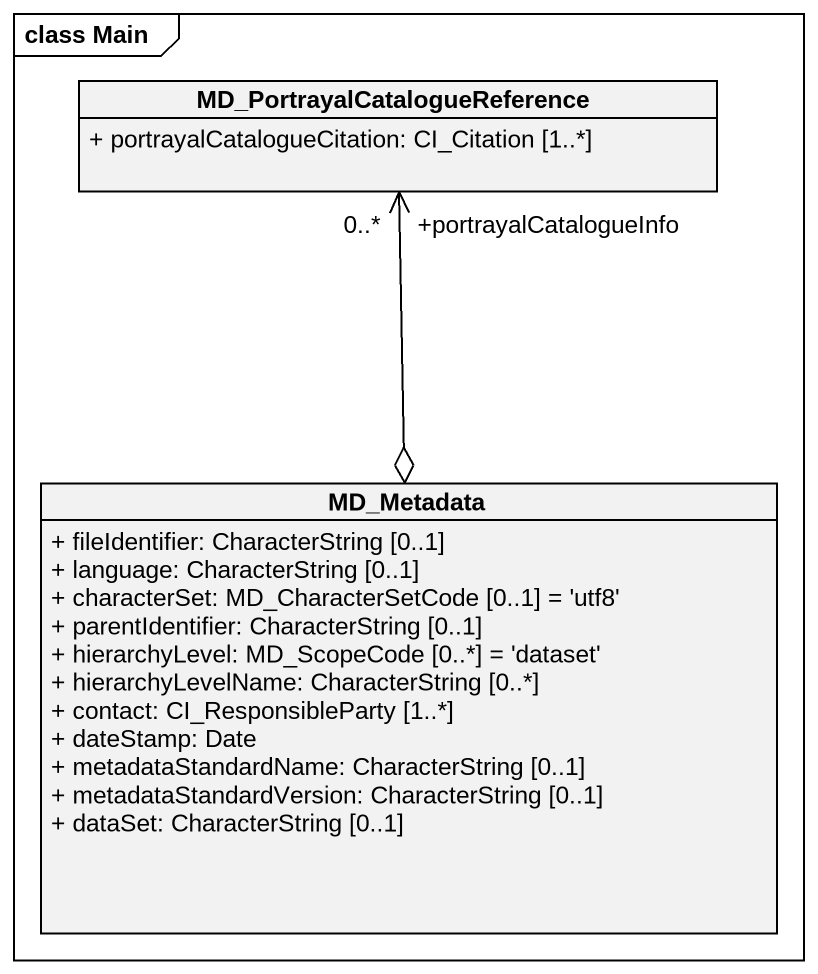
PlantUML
@startuml
mainframe class Main
hide circle
hide empty members
skinparam classAttributeIconSize 0
class "MD_PortrayalCatalogueReference" as MD_PortrayalCatalogueReferen {
  + portrayalCatalogueCitation: CI_Citation [1..*]
}
class MD_Metadata {
  + fileIdentifier: CharacterString [0..1]
  + language: CharacterString [0..1]
  + characterSet: MD_CharacterSetCode [0..1] = 'utf8'
  + parentIdentifier: CharacterString [0..1]
  + hierarchyLevel: MD_ScopeCode [0..*] = 'dataset'
  + hierarchyLevelName: CharacterString [0..*]
  + contact: CI_ResponsibleParty [1..*]
  + dateStamp: Date
  + metadataStandardName: CharacterString [0..1]
  + metadataStandardVersion: CharacterString [0..1]
  + dataSet: CharacterString [0..1]
}
MD_Metadata o-up-> "+portrayalCatalogueInfo\n0..*" MD_PortrayalCatalogueReferen
@enduml
